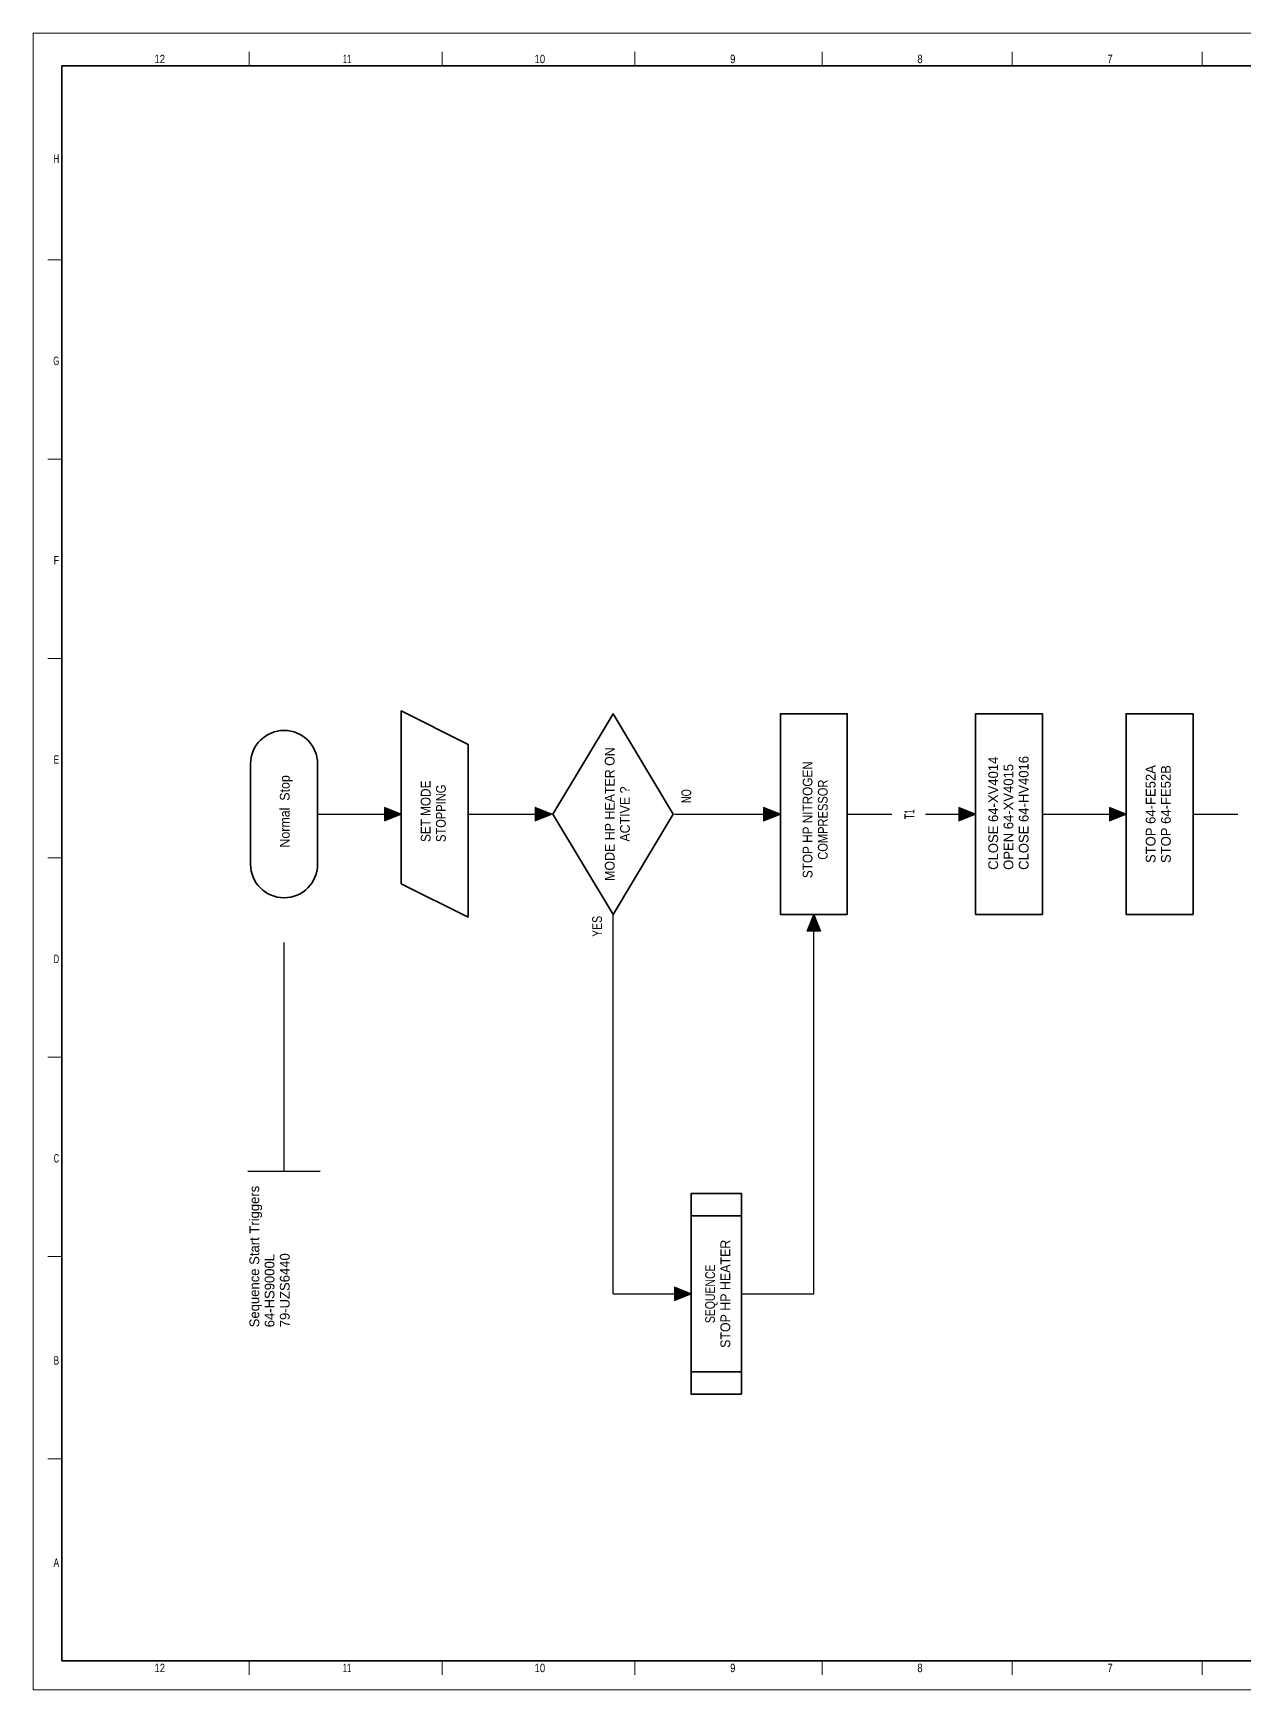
# Model space of a CAD drawing. Header units: millimetres. Extents: x 0 to 841, y 0 to 594.
# Drawn here: x 0 to 434, y 0 to 594 of the extents above; entities that cross this region are included whole.
import ezdxf
from ezdxf.enums import TextEntityAlignment as Align

# ---------------------------------------------------------------- set-up
doc = ezdxf.new("R2010")
doc.units = ezdxf.units.MM
doc.header["$LTSCALE"] = 1.2
for name, color, linetype, lineweight in [('1', 7, 'Continuous', 13), ('2', 7, 'Continuous', 35), ('4', 7, 'Continuous', 35), ('9', 7, 'Continuous', 13)]:
    doc.layers.add(name, color=color, linetype=linetype, lineweight=lineweight)
doc.layers.add('36', color=7, linetype='Continuous')

msp = doc.modelspace()

# ---------------------------------------------------------------- hatches: boundary and pattern name
at = {"layer": '1'}
for points in [[(125.999, 316.4), (125.999, 311.6), (131.999, 314)], [(179.999, 316.4), (179.999, 311.6), (185.999, 314)], [(261.999, 316.4), (261.999, 311.6), (267.999, 314)], [(331.999, 316.4), (331.999, 311.6), (337.999, 314)], [(386, 316.4), (386, 311.6), (392, 314)], [(282.399, 272), (277.599, 272), (279.999, 278)], [(229.999, 144.4), (229.999, 139.6), (235.999, 142)]]:
    msp.add_hatch(color=256, dxfattribs=at).paths.add_polyline_path(points)

# ---------------------------------------------------------------- linework, layer by layer
for p, q in [((77.491, 587.261), (77.491, 582.228)), ((77.491, 587.261), (77.491, 582.228)), ((146.654, 587.261), (146.654, 582.228)), ((146.654, 587.261), (146.654, 582.228)), ((215.817, 587.261), (215.817, 582.228)), ((215.817, 587.261), (215.817, 582.228)), ((282.976, 587.261), (282.976, 582.228)), ((282.976, 587.261), (282.976, 582.228)), ((351.136, 587.261), (351.136, 582.228)), ((351.136, 587.261), (351.136, 582.228)), ((419.297, 587.261), (419.297, 582.228)), ((419.297, 587.261), (419.297, 582.228)), ((10.333, 512.761), (5.321, 512.761)), ((10.333, 512.761), (5.321, 512.761)), ((10.333, 441.28), (5.321, 441.28)), ((10.333, 441.28), (5.321, 441.28)), ((10.333, 369.799), (5.321, 369.799)), ((10.333, 369.799), (5.321, 369.799)), ((10.333, 298.318), (5.321, 298.318)), ((10.333, 298.318), (5.321, 298.318)), ((10.333, 226.838), (5.321, 226.838)), ((10.333, 226.838), (5.321, 226.838)), ((10.333, 155.357), (5.321, 155.357)), ((10.333, 155.357), (5.321, 155.357)), ((10.333, 82.869), (5.321, 82.869)), ((10.333, 82.869), (5.321, 82.869)), ((77.491, 10.382), (77.491, 5.348)), ((77.491, 10.382), (77.491, 5.348)), ((146.654, 10.382), (146.654, 5.348)), ((146.654, 10.382), (146.654, 5.348)), ((215.817, 10.382), (215.817, 5.348)), ((215.817, 10.382), (215.817, 5.348)), ((282.976, 10.382), (282.976, 5.348)), ((282.976, 10.382), (282.976, 5.348)), ((351.136, 10.382), (351.136, 5.348)), ((351.136, 10.382), (351.136, 5.348)), ((419.297, 10.382), (419.297, 5.348)), ((419.297, 10.382), (419.297, 5.348))]:
    msp.add_line(p, q, dxfattribs=at)
at = {"layer": '1', "lineweight": 25}
for p, q in [((101.999, 314), (127.999, 314)), ((119.999, 314.002), (127.199, 314.002)), ((155.999, 314), (181.999, 314)), ((173.999, 314.002), (181.199, 314.002)), ((229.999, 314), (267.999, 314)), ((255.999, 314.002), (263.199, 314.002)), ((291.999, 314), (307.999, 314)), ((319.999, 314), (335.999, 314)), ((325.999, 314.002), (333.199, 314.002)), ((362, 314), (388, 314)), ((380, 314.002), (387.2, 314.002)), ((416, 314), (432, 314)), ((207.999, 142), (207.999, 278)), ((279.999, 142), (279.999, 278)), ((89.999, 186), (89.999, 268)), ((280.001, 266), (280.001, 273.2)), ((76.999, 186), (102.999, 186)), ((10.333, 10.382), (10.333, 156.364)), ((207.999, 142), (235.999, 142)), ((223.999, 142.002), (231.199, 142.002)), ((253.999, 142), (279.999, 142))]:
    msp.add_line(p, q, dxfattribs=at)
at = {"layer": '1', "lineweight": 35}
msp.add_line((648.95, 10.382), (10.333, 10.382), dxfattribs=at)
msp.add_lwpolyline([(829.263, 112.014), (829.263, 582.228), (10.333, 582.228), (10.333, 10.382)], dxfattribs=at)
msp.add_lwpolyline([(829.263, 112.014), (829.263, 582.228), (10.333, 582.228), (10.333, 10.382)], dxfattribs=at)
at = {"layer": '1', "lineweight": 25}
for points in [[(125.999, 316.4), (125.999, 311.6), (131.999, 314)], [(179.999, 316.4), (179.999, 311.6), (185.999, 314)], [(261.999, 316.4), (261.999, 311.6), (267.999, 314)], [(331.999, 316.4), (331.999, 311.6), (337.999, 314)], [(386, 316.4), (386, 311.6), (392, 314)], [(282.399, 272), (277.599, 272), (279.999, 278)], [(229.999, 144.4), (229.999, 139.6), (235.999, 142)]]:
    msp.add_lwpolyline(points, close=True, dxfattribs=at)
for points in [[(127.199, 315.202), (130.2, 314.002), (127.199, 312.803)], [(127.199, 312.803), (127.68, 314.002), (127.199, 315.202)], [(181.199, 315.202), (184.2, 314.002), (181.199, 312.803)], [(181.199, 312.803), (181.68, 314.002), (181.199, 315.202)], [(263.199, 315.202), (266.2, 314.002), (263.199, 312.803)], [(263.199, 312.803), (263.68, 314.002), (263.199, 315.202)], [(333.199, 315.202), (336.2, 314.002), (333.199, 312.803)], [(333.199, 312.803), (333.68, 314.002), (333.199, 315.202)], [(387.2, 315.202), (390.201, 314.002), (387.2, 312.803)], [(387.2, 312.803), (387.68, 314.002), (387.2, 315.202)], [(281.201, 273.2), (280.001, 276.201), (278.802, 273.2)], [(278.802, 273.2), (280.001, 273.68), (281.201, 273.2)], [(648.95, 10.382), (10.333, 10.382), (10.333, 156.364)], [(231.199, 143.202), (234.2, 142.002), (231.199, 140.803)], [(231.199, 140.803), (231.68, 142.002), (231.199, 143.202)]]:
    msp.add_lwpolyline(points, dxfattribs=at)
at = {"layer": '2'}
for p, q in [((235.998, 170), (253.998, 170)), ((235.998, 114), (253.998, 114))]:
    msp.add_line(p, q, dxfattribs=at)
for points in [[(156.028, 277), (156.028, 339), (132.028, 351), (132.028, 289)], [(207.999, 278), (186.399, 314), (207.999, 350), (229.599, 314)], [(291.998, 278), (292.001, 350), (268, 350), (267.998, 278)], [(361.998, 278), (362.002, 350), (338.001, 350), (337.998, 278)], [(415.998, 278), (416.002, 350), (392.001, 350), (391.998, 278)], [(253.998, 106), (254.001, 178), (236.001, 178), (235.998, 106)]]:
    msp.add_lwpolyline(points, close=True, dxfattribs=at)
at = {"layer": '4'}
for p, q in [((77.999, 332), (77.999, 296)), ((101.999, 296), (101.999, 332))]:
    msp.add_line(p, q, dxfattribs=at)
for centre, start, end in [((90, 332), 0, 180), ((90, 296), 180, 0)]:
    msp.add_arc(centre, 12, start, end, dxfattribs=at)
at = {"layer": '9'}
msp.add_lwpolyline([(0, 0), (841, 0), (841, 594), (0, 594)], close=True, dxfattribs=at)
msp.add_lwpolyline([(0, 0), (841, 0), (841, 594), (0, 594)], close=True, dxfattribs=at)

# ---------------------------------------------------------------- texts
at = {"layer": '1'}
for s, width, p in [('12', 0.85, (45.415, 583.235)), ('12', 0.85, (45.415, 583.235)), ('11', 0.65, (112.577, 583.235)), ('11', 0.65, (112.577, 583.235)), ('10', 0.85, (181.736, 583.235)), ('10', 0.85, (181.736, 583.235)), ('9', 0.85, (250.905, 583.235)), ('9', 0.85, (250.905, 583.235)), ('8', 0.85, (318.063, 583.235)), ('8', 0.85, (318.063, 583.235)), ('7', 0.85, (386.224, 583.235)), ('7', 0.85, (386.224, 583.235)), ('12', 0.85, (45.415, 6.354)), ('12', 0.85, (45.415, 6.354)), ('11', 0.65, (112.577, 6.354)), ('11', 0.65, (112.577, 6.354)), ('10', 0.85, (181.736, 6.354)), ('10', 0.85, (181.736, 6.354)), ('9', 0.85, (250.905, 6.354)), ('9', 0.85, (250.905, 6.354)), ('8', 0.85, (318.063, 6.354)), ('8', 0.85, (318.063, 6.354)), ('7', 0.85, (386.224, 6.354)), ('7', 0.85, (386.224, 6.354))]:
    msp.add_text(s, height=3.02, dxfattribs=dict(at, width=width)).set_placement(p, align=Align.CENTER)
for s, width, p in [('H', 0.65, (9.328, 547.494)), ('H', 0.65, (9.328, 547.494)), ('G', 0.65, (9.328, 475.007)), ('G', 0.65, (9.328, 475.007)), ('F', 0.8, (9.328, 403.526)), ('F', 0.8, (9.328, 403.526)), ('E', 0.75, (9.328, 332.045)), ('E', 0.75, (9.328, 332.045)), ('D', 0.65, (9.328, 260.565)), ('D', 0.65, (9.328, 260.565)), ('C', 0.65, (9.328, 189.083)), ('C', 0.65, (9.328, 189.083)), ('B', 0.75, (9.328, 116.596)), ('B', 0.75, (9.328, 116.596)), ('A', 0.75, (9.328, 44.109)), ('A', 0.75, (9.328, 44.109))]:
    msp.add_text(s, height=3.02, dxfattribs=dict(at, width=width)).set_placement(p, align=Align.RIGHT)
at = {"layer": '36'}
for s, width, p in [('MODE HP HEATER ON', 0.95, (208.539, 313.999)), ('STOP HP NITROGEN', 0.9, (279.499, 311.999)), ('ACTIVE ?', 0.95, (213.999, 313.999)), ('COMPRESSOR', 0.85, (284.958, 311.999)), ('T1', 0.65, (315.999, 313.999)), ('STOP HP HEATER', 0.95, (249.999, 141.999)), ('SEQUENCE', 0.8, (244.539, 141.999))]:
    msp.add_text(s, height=3.5, rotation=90, dxfattribs=dict(at, width=width)).set_placement(p, align=Align.CENTER)
for s, p in [('CLOSE 64-XV4014', (346.08, 294)), ('CLOSE 64-HV4016', (357, 294)), ('OPEN 64-XV4015', (351.54, 294)), ('Sequence Start Triggers', (81.08, 129.999)), ('64-HS9000L', (86.539, 129.999)), ('79-UZS6440', (91.999, 129.999))]:
    msp.add_text(s, height=3.5, rotation=90, dxfattribs=at).set_placement(p)
for s, width, p in [('Normal  Stop', 0.95, (91.999, 301.999)), ('SET MODE', 0.9, (142.539, 303.999)), ('STOPPING', 0.85, (147.999, 303.999)), ('NO', 0.7, (235.999, 317.999)), ('YES', 0.8, (203.999, 269.999))]:
    msp.add_text(s, height=3.5, rotation=90, dxfattribs=dict(at, width=width)).set_placement(p)
for s, p in [('STOP 64-FE52A', (402.54, 314)), ('STOP 64-FE52B', (408, 314))]:
    msp.add_text(s, height=3.5, rotation=90, dxfattribs=at).set_placement(p, align=Align.CENTER)

doc.saveas('drawing.dxf')
